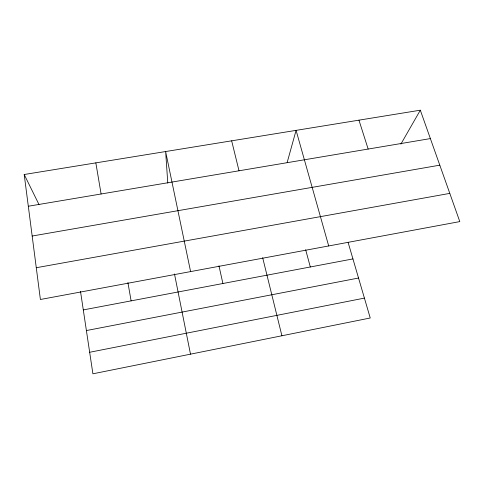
<?xml version="1.0" encoding="UTF-8"?>
<svg xmlns="http://www.w3.org/2000/svg" width="484" height="484" viewBox="0 0 484 484"><rect width="100%" height="100%" fill="white"/><g stroke="black" fill="none" stroke-linecap="round" stroke-linejoin="round"><path stroke-width="0.73" d="M287.133 162.618L296.081 130.359L328.696 245.951M400.873 144.129L420.318 110.195L24.2 174.506L40.396 299.487L459.8 221.599L420.318 110.195M89.661 352.273L364.416 298.108M86.4 330.554L358.535 278.028M83.296 309.911L352.945 258.916M36.276 267.719L449.799 193.382M32.174 236.029L439.805 165.171M28.314 206.238L430.379 138.587M24.2 174.506L38.974 204.49M358.953 120.153L368.155 149.054M348.159 242.575L370.236 317.994L92.904 373.805L80.507 291.374M305.658 249.714L310.317 266.98M262.667 257.694L281.912 335.769M231.661 140.82L239.011 170.785M218.956 265.813L222.906 283.509M190.599 271.597L165.625 151.54L167.791 183.097M174.482 273.938L190.496 354.167M127.909 282.577L131.11 300.866M95.838 162.872L101.102 193.993"/></g></svg>
